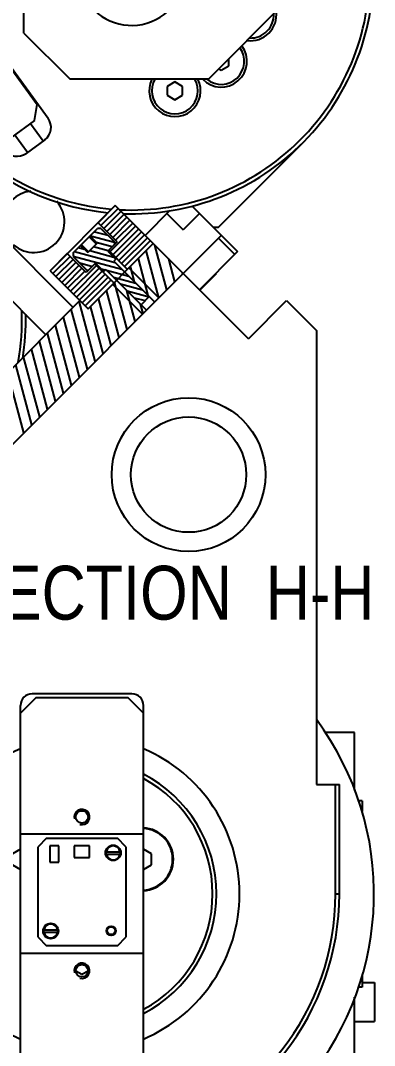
# Model space of a CAD drawing. Header units: millimetres. Extents: x 0 to 841, y 0 to 594.
# Drawn here: x 464.8 to 487.9, y 258.6 to 325.3 of the extents above; entities that cross this region are included whole.
import ezdxf

# ---------------------------------------------------------------- set-up
doc = ezdxf.new("R2010")
doc.units = ezdxf.units.MM
doc.header["$LTSCALE"] = 46.255
doc.layers.get('0').update_dxf_attribs({"linetype": 'CONTINUOUS'})
doc.layers.add('AXIS', color=7, linetype='CONTINUOUS')
doc.layers.add('NOTE', color=7, linetype='CONTINUOUS')
doc.styles.get("Standard").update_dxf_attribs({"font": 'txt', "width": 0.85})

msp = doc.modelspace()

# ---------------------------------------------------------------- linework, layer by layer
at = {"color": 7, "linetype": 'CONTINUOUS'}
for p, q in [((465.071, 324.451), (465.071, 332.451)), ((460.469, 327.407), (466.641, 318.912)), ((477.071, 321.451), (482.071, 326.451)), ((462.104, 325.072), (465.924, 319.813)), ((465.071, 324.451), (468.071, 321.451)), ((478.404, 322.329), (478.404, 322.785)), ((477.749, 322.13), (477.904, 322.04)), ((477.904, 322.04), (478.404, 322.329)), ((477.071, 321.451), (468.071, 321.451)), ((474.892, 321.276), (474.392, 320.988)), ((475.392, 320.988), (474.892, 321.276)), ((474.392, 320.988), (474.392, 320.41)), ((475.392, 320.41), (475.392, 320.988)), ((474.392, 320.41), (474.892, 320.122)), ((474.892, 320.122), (475.392, 320.41)), ((465.758, 318.765), (465.924, 319.813)), ((465.758, 318.765), (464.221, 317.649)), ((465.495, 318.574), (466.318, 317.442)), ((464.484, 317.84), (465.307, 316.707)), ((466.419, 317.515), (465.206, 316.634)), ((477.727, 311.834), (483.207, 317.315)), ((466.767, 309.006), (471.01, 313.249)), ((479.672, 304.587), (471.01, 313.249)), ((475.984, 313.225), (478.965, 310.243)), ((474.558, 312.908), (472.954, 311.304)), ((474.369, 312.718), (475.429, 311.658)), ((476.49, 312.718), (475.429, 311.658)), ((471.126, 310.89), (469.889, 312.127)), ((477.374, 311.834), (477.727, 311.834)), ((463.055, 296.455), (477.904, 311.304)), ((468.275, 310.16), (469.856, 311.741)), ((469.321, 311.206), (469.78, 310.746)), ((469.372, 311.257), (469.831, 310.797)), ((470.077, 311.75), (470.956, 310.872)), ((468.759, 310.644), (469.219, 310.185)), ((468.81, 310.695), (469.27, 310.236)), ((469.831, 310.797), (469.219, 310.185)), ((469.242, 306.531), (473.485, 310.774)), ((471.126, 310.89), (470.521, 310.285)), ((477.727, 311.127), (478.788, 310.067)), ((469.126, 308.89), (467.889, 310.127)), ((468.266, 309.939), (469.144, 309.06)), ((470.521, 310.285), (471.052, 309.755)), ((471.805, 309.094), (470.568, 310.332)), ((478.965, 310.243), (476.49, 307.769)), ((469.731, 309.495), (469.126, 308.89)), ((470.922, 308.211), (469.684, 309.448)), ((469.731, 309.495), (470.261, 308.964)), ((471.052, 309.755), (470.922, 309.625)), ((470.922, 309.625), (473.573, 306.973)), ((466.767, 309.006), (469.242, 306.531)), ((470.391, 309.094), (470.261, 308.964)), ((470.391, 309.094), (473.043, 306.443)), ((477.586, 308.794), (476.525, 307.733)), ((477.551, 308.829), (477.586, 308.794)), ((473.22, 307.327), (472.689, 306.796)), ((468.712, 307.061), (447.499, 285.848)), ((479.672, 304.587), (482.147, 307.061)), ((482.147, 307.061), (484.095, 305.114)), ((484.095, 305.114), (484.095, 275.614)), ((465.845, 281.245), (464.845, 280.245)), ((472.095, 281.495), (465.595, 281.495)), ((471.845, 281.245), (465.845, 281.245)), ((472.845, 280.245), (471.845, 281.245)), ((464.845, 250.495), (464.845, 280.745)), ((472.845, 250.495), (472.845, 280.745)), ((486.576, 278.995), (484.63, 278.995)), ((486.576, 275.234), (486.576, 278.995)), ((484.095, 275.614), (485.595, 275.614)), ((485.345, 268.495), (485.345, 275.614)), ((485.595, 268.495), (485.595, 275.614)), ((487.076, 274.55), (486.826, 274.55)), ((487.076, 274.55), (487.076, 273.84)), ((472.845, 272.37), (464.845, 272.37)), ((466.537, 272.114), (465.987, 271.564)), ((466.537, 272.114), (471.152, 272.114)), ((471.702, 271.564), (471.152, 272.114)), ((464.845, 271.407), (464.323, 271.106)), ((465.987, 265.679), (465.987, 271.564)), ((467.345, 271.614), (466.745, 271.614)), ((466.745, 271.614), (466.745, 270.564)), ((467.345, 270.564), (467.345, 271.614)), ((469.345, 271.614), (468.345, 271.614)), ((468.345, 271.614), (468.345, 270.864)), ((469.345, 270.864), (469.345, 271.614)), ((470.411, 271.237), (471.342, 271.237)), ((471.702, 271.564), (471.702, 265.679)), ((473.367, 271.106), (472.845, 271.407)), ((466.745, 270.564), (467.345, 270.564)), ((468.345, 270.864), (469.345, 270.864)), ((470.411, 271.087), (471.342, 271.087)), ((473.367, 270.384), (473.367, 271.106)), ((464.323, 270.384), (464.845, 270.082)), ((472.845, 270.082), (473.367, 270.384)), ((485.345, 268.495), (485.595, 268.495)), ((466.347, 266.157), (467.278, 266.157)), ((466.347, 266.007), (467.278, 266.007)), ((465.987, 265.679), (466.537, 265.129)), ((471.152, 265.129), (471.702, 265.679)), ((472.845, 264.62), (464.845, 264.62)), ((471.152, 265.129), (466.537, 265.129)), ((468.449, 263.502), (468.845, 263.273)), ((468.845, 263.273), (469.241, 263.502)), ((487.076, 263.18), (487.076, 262.44)), ((487.076, 262.745), (487.881, 262.745)), ((487.881, 262.745), (487.881, 260.205)), ((487.076, 262.44), (486.812, 262.44)), ((486.576, 243.495), (486.576, 261.774)), ((486.576, 260.205), (487.881, 260.205))]:
    msp.add_line(p, q, dxfattribs=at)
at = {"color": 2, "linetype": 'CONTINUOUS'}
for p, q in [((471.012, 313.246), (469.891, 312.125)), ((471.203, 313.056), (470.081, 311.935)), ((471.393, 312.865), (470.272, 311.744)), ((471.583, 312.675), (470.462, 311.554)), ((471.774, 312.485), (470.653, 311.363)), ((472.345, 311.914), (470.665, 310.234)), ((471.964, 312.294), (470.843, 311.173)), ((472.155, 312.104), (471.033, 310.983)), ((469.397, 311.282), (470.963, 310.863)), ((469.655, 311.54), (470.518, 311.309)), ((472.535, 311.723), (470.856, 310.043)), ((472.726, 311.533), (471.046, 309.853)), ((472.916, 311.342), (471.236, 309.663)), ((468.623, 310.508), (468.995, 310.408)), ((469.606, 310.572), (470.554, 310.318)), ((469.774, 310.854), (470.812, 310.576)), ((473.106, 311.152), (471.427, 309.472)), ((473.297, 310.962), (471.617, 309.282)), ((474.368, 307.768), (473.592, 310.667)), ((467.891, 310.125), (466.77, 309.004)), ((468.081, 309.935), (466.96, 308.813)), ((468.266, 309.949), (471.45, 309.096)), ((468.365, 310.25), (471.003, 309.543)), ((469.348, 310.314), (470.912, 309.895)), ((473.851, 307.251), (473.03, 310.319)), ((468.272, 309.744), (467.15, 308.623)), ((468.462, 309.554), (467.341, 308.432)), ((468.653, 309.363), (467.531, 308.242)), ((468.843, 309.173), (467.722, 308.052)), ((469.782, 309.351), (468.102, 307.671)), ((468.698, 309.506), (469.522, 309.286)), ((473.838, 307.238), (471.894, 309.183)), ((472.264, 308.282), (471.995, 309.285)), ((473.16, 307.387), (472.513, 309.802)), ((474.885, 308.285), (474.487, 309.771)), ((469.033, 308.983), (467.912, 307.861)), ((469.972, 309.16), (468.293, 307.481)), ((470.163, 308.97), (468.483, 307.29)), ((470.353, 308.78), (468.673, 307.1)), ((470.544, 308.589), (468.864, 306.909)), ((469.146, 309.059), (469.242, 309.033)), ((470.093, 309.132), (470.358, 309.061)), ((470.448, 309.037), (471.897, 308.649)), ((470.895, 308.59), (472.344, 308.202)), ((475.402, 308.802), (475.383, 308.876)), ((470.734, 308.399), (469.054, 306.719)), ((472.778, 306.178), (470.833, 308.122)), ((471.783, 305.183), (470.961, 308.251)), ((471.342, 308.143), (472.791, 307.755)), ((470.749, 304.149), (469.927, 307.216)), ((471.266, 304.666), (470.444, 307.733)), ((472.3, 305.7), (471.757, 307.729)), ((471.789, 307.696), (473.209, 307.316)), ((472.236, 307.249), (472.951, 307.058)), ((469.198, 302.598), (468.152, 306.502)), ((469.715, 303.115), (468.669, 307.019)), ((470.232, 303.632), (469.41, 306.699)), ((472.817, 306.217), (472.652, 306.833)), ((472.683, 306.802), (472.693, 306.8)), ((468.681, 302.081), (467.635, 305.985)), ((468.164, 301.564), (467.118, 305.468)), ((467.647, 301.047), (466.601, 304.951)), ((466.613, 300.013), (465.567, 303.917)), ((467.13, 300.53), (466.084, 304.434)), ((466.096, 299.496), (465.05, 303.4)), ((465.579, 298.979), (464.533, 302.883)), ((465.062, 298.462), (464.016, 302.366))]:
    msp.add_line(p, q, dxfattribs=at)
at = {"color": 7, "linetype": 'CONTINUOUS'}
for centre in [(470.877, 271.162), (466.813, 266.082)]:
    msp.add_circle(centre, 0.5, dxfattribs=at)
for centre, radius, start, end in [((472.071, 328.451), 15.75, 177.27054, 264.48195), ((472.071, 328.451), 15.5, 267.00245, 2.77821), ((472.071, 328.451), 15.75, 267.9625, 2.73228), ((472.071, 328.451), 15.5, 181.05199, 265.18051), ((479.823, 325.63), 1.5, 267.35058, 2.66174), ((477.904, 322.618), 1.5, 231.1772, 35.95344), ((474.892, 320.699), 1.5, 149.81847, 30.18153), ((465.832, 318.324), 1, 306, 36), ((464.618, 317.443), 1, 216, 306), ((470.848, 289.796), 21.968, 92.01189, 92.58879), ((490.22, 309.168), 21.968, 177.41121, 177.98811), ((449.443, 305.824), 15.5, 349.62324, 2.28849), ((449.443, 305.824), 15.75, 350.83472, 1.32502), ((465.595, 280.745), 0.75, 90, 180), ((472.095, 280.745), 0.75, 0, 90), ((468.845, 268.495), 19, 244.69489, 36.50936), ((468.845, 268.495), 10.25, 112.96968, 247.03032), ((468.845, 268.495), 10.25, 292.96968, 67.03032), ((468.845, 268.495), 8.5, 298.14319, 61.87746), ((468.845, 268.495), 8.75, 297.26576, 62.72663), ((472.742, 270.745), 2, 272.95572, 87.04428), ((470.877, 271.162), 0.472, 170.84856, 189.15144), ((470.877, 271.162), 0.452, 9.55375, 170.44625), ((470.877, 271.162), 0.472, 350.84856, 9.15144), ((470.877, 271.162), 0.452, 189.55375, 350.44625), ((468.845, 268.495), 16.75, 283.82735, 360), ((468.845, 268.495), 16.5, 284.14122, 360), ((466.813, 266.082), 0.452, 9.55375, 170.44625), ((466.813, 266.082), 0.472, 170.84856, 189.15144), ((466.813, 266.082), 0.452, 189.55375, 350.44625), ((466.813, 266.082), 0.472, 350.84856, 9.15144)]:
    msp.add_arc(centre, radius, start, end, dxfattribs=at)
at = {"color": 2, "linetype": 'CONTINUOUS'}
for centre in [(468.845, 273.495), (468.845, 263.495)]:
    msp.add_arc(centre, 0.5, 255, 195, dxfattribs=at)
at = {"color": 7, "linetype": 'CONTINUOUS'}
for points, knots in [([(470.95, 310.714), (470.96, 310.724), (470.977, 310.748), (470.988, 310.791), (470.982, 310.836), (470.966, 310.861), (470.956, 310.872)], [0, 0, 0, 0, 0.250264, 0.50037, 0.75027, 1, 1, 1, 1]), ([(469.144, 309.06), (469.155, 309.05), (469.18, 309.034), (469.224, 309.028), (469.268, 309.039), (469.292, 309.056), (469.302, 309.066)], [0, 0, 0, 0, 0.249727, 0.499625, 0.749734, 1, 1, 1, 1])]:
    msp.add_open_spline(points, degree=3, knots=knots, dxfattribs=at)
at = {"layer": 'AXIS', "color": 7, "linetype": 'CONTINUOUS'}
for p, q in [((468.263, 306.612), (456.136, 318.739)), ((466.495, 304.845), (454.368, 316.972))]:
    msp.add_line(p, q, dxfattribs=at)
for centre, radius in [((475.783, 295.748), 5), ((475.783, 295.748), 3.75), ((468.845, 273.495), 0.4), ((470.745, 266.095), 0.3), ((470.745, 266.095), 0.25), ((468.845, 263.495), 0.4)]:
    msp.add_circle(centre, radius, dxfattribs=at)
for centre, radius, start, end in [((472.071, 328.451), 3.5, 130.2479, 12.44249), ((479.823, 325.63), 1.675, 262.27933, 7.72067), ((477.904, 322.618), 1.675, 224.20064, 36.82709), ((474.892, 320.699), 1.675, 153.17675, 26.87528), ((465.707, 312.188), 2, 95.72236, 174.78234), ((465.707, 312.188), 2, 228.39661, 41.68908), ((472.742, 270.745), 2.05, 272.88075, 87.10975)]:
    msp.add_arc(centre, radius, start, end, dxfattribs=at)

# ---------------------------------------------------------------- texts
at = {"layer": 'NOTE', "color": 2, "linetype": 'CONTINUOUS', "insert": (487.877, 289.823), "char_height": 3.5, "width": 35.7, "attachment_point": 3, "line_spacing_factor": 0.9}
msp.add_mtext('SECTION  H-H', dxfattribs=at)

doc.saveas('drawing.dxf')
